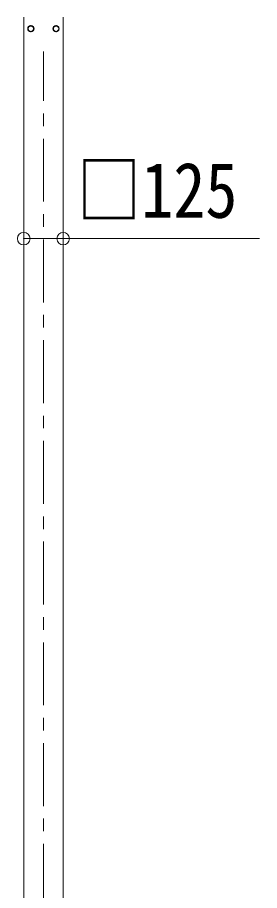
# Model space of a CAD drawing. Units: millimetres at full size, sheet at 1:40; details may follow other scales. Extents: x -11243 to 11243, y -7760 to 7760.
# Drawn here: x -6447 to -5679, y -4600 to -1826 of the extents above; entities that cross this region are included whole.
import ezdxf
from ezdxf.enums import TextEntityAlignment as Align

# ---------------------------------------------------------------- set-up
doc = ezdxf.new("R2010")
doc.units = ezdxf.units.MM
doc.header["$LTSCALE"] = 40
doc.header["$PDMODE"] = 32
doc.header["$PDSIZE"] = 40
doc.linetypes.add('CHAIN1', pattern=[8, 5, -1, 1, -1])
doc.layers.add('0-3_ELV2', color=7, linetype='Continuous', lineweight=9)
doc.styles.add('ＭＳ ゴシック', font='')
doc.styles.get('ＭＳ ゴシック').set_extended_font_data('MS Gothic')

msp = doc.modelspace()

# ---------------------------------------------------------------- linework, layer by layer
at = {"layer": '0-3_ELV2', "color": 4}
for p, q in [((-6427.05, -1824.56), (-6427.05, -5124.56)), ((-6302.05, -5124.56), (-6302.05, -1824.56)), ((-6395.95, -1861.31), (-6396.05, -1861.31)), ((-6395.95, -1861.81), (-6396.05, -1861.81)), ((-6333.15, -1861.31), (-6333.05, -1861.31)), ((-6333.15, -1861.81), (-6333.05, -1861.81))]:
    msp.add_line(p, q, dxfattribs=at)
at = {"layer": '0-3_ELV2', "color": 5, "linetype": 'CHAIN1'}
msp.add_line((-6364.55, -5291.08), (-6364.55, -1933.99), dxfattribs=at)
at = {"layer": '0-3_ELV2', "color": 6}
for q in [(-6427.05, -2528.55), (-5678.58, -2528.55)]:
    msp.add_line((-6302.05, -2528.55), q, dxfattribs=at)
at = {"layer": '0-3_ELV2', "color": 4}
for points in [[(-6404.55, -1851.75), (-6413.05, -1856.65), (-6413.05, -1866.47), (-6404.55, -1871.38), (-6396.05, -1866.47), (-6396.05, -1856.65)], [(-6324.55, -1851.75), (-6316.05, -1856.65), (-6316.05, -1866.47), (-6324.55, -1871.38), (-6333.05, -1866.47), (-6333.05, -1856.65)]]:
    msp.add_lwpolyline(points, close=True, dxfattribs=at)
for centre, radius in [((-6404.55, -1861.56), 10), ((-6404.55, -1861.56), 8.5), ((-6324.55, -1861.56), 10), ((-6324.55, -1861.56), 8.5)]:
    msp.add_circle(centre, radius, dxfattribs=at)
for centre, start, end in [((-6404.55, -1861.56), 111.25399, 128.74601), ((-6404.55, -1861.56), 51.25399, 68.74601), ((-6324.55, -1861.56), 111.25399, 128.74601), ((-6324.55, -1861.56), 51.25399, 68.74601), ((-6404.55, -1861.56), 171.25399, 188.74601), ((-6404.55, -1861.56), 231.25399, 248.74601), ((-6404.55, -1861.56), 291.25399, 308.74601), ((-6404.55, -1861.56), 1.66581, 8.74601), ((-6404.55, -1861.56), 351.25399, 358.33419), ((-6324.55, -1861.56), 171.25399, 178.33419), ((-6324.55, -1861.56), 181.66581, 188.74601), ((-6324.55, -1861.56), 231.25399, 248.74601), ((-6324.55, -1861.56), 291.25399, 308.74601), ((-6324.55, -1861.56), 351.25399, 8.74601)]:
    msp.add_arc(centre, 8.6, start, end, dxfattribs=at)
at = {"layer": '0-3_ELV2', "color": 6}
for p in [(-6427.05, -2528.55), (-6302.05, -2528.55)]:
    msp.add_point(p, dxfattribs=at)

# ---------------------------------------------------------------- texts
at = {"layer": '0-3_ELV2', "style": 'ＭＳ ゴシック', "width": 0.85}
msp.add_text('□125', height=176, dxfattribs=at).set_placement((-6258.13, -2515.18), align=Align.BOTTOM_LEFT)

doc.saveas('drawing.dxf')
